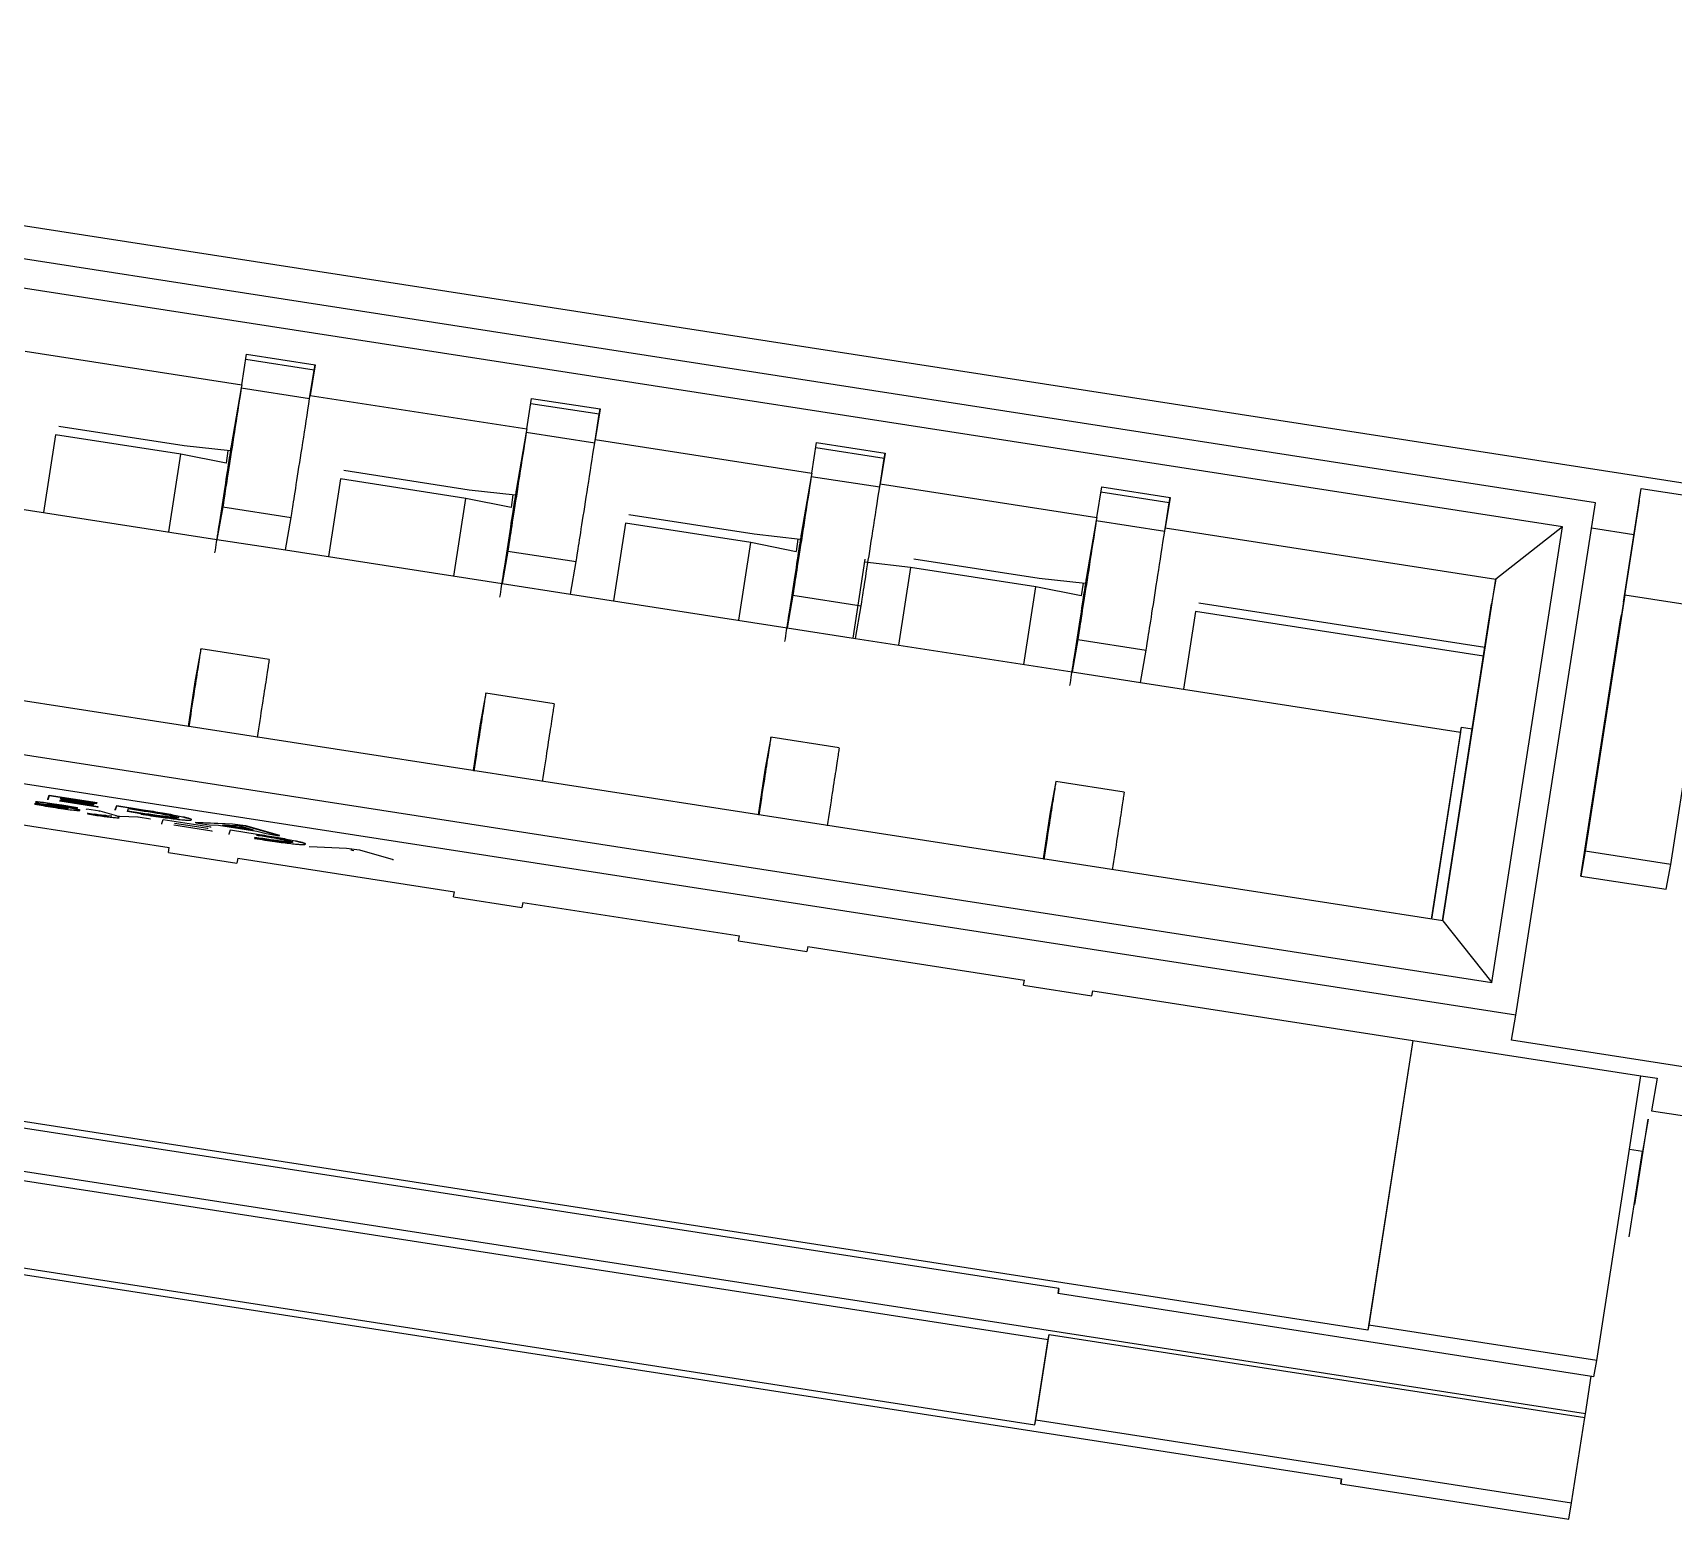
# Model space of a CAD drawing. Header units: millimetres. Extents: x 15 to 2378, y 5 to 1787.
# Drawn here: x 390.794 to 391.363, y 415.806 to 416.322 of the extents above; entities that cross this region are included whole.
import ezdxf

# ---------------------------------------------------------------- set-up
doc = ezdxf.new("R2010")
doc.units = ezdxf.units.MM

msp = doc.modelspace()

# ---------------------------------------------------------------- linework, layer by layer
at = {"color": 7, "linetype": 'Continuous', "lineweight": 25}
for p, q in [((390.35995, 416.32164), (393.25236, 415.87314)), ((391.33614, 416.15869), (390.52977, 416.28372)), ((391.32472, 416.15035), (390.53813, 416.27232)), ((390.79173, 416.21123), (390.86683, 416.19959)), ((390.86683, 416.19959), (390.86849, 416.21021)), ((390.89188, 416.20468), (390.8682, 416.20836)), ((390.86849, 416.21021), (390.89221, 416.20653)), ((390.89035, 416.19481), (390.89188, 416.20468)), ((390.89221, 416.20653), (390.89055, 416.19591)), ((390.89188, 416.20468), (390.89221, 416.20653)), ((390.86664, 416.19849), (390.8631, 416.17842)), ((390.86683, 416.19959), (390.86664, 416.19849)), ((390.86664, 416.19849), (390.89035, 416.19481)), ((390.89035, 416.19481), (390.89055, 416.19591)), ((390.89055, 416.19591), (390.96565, 416.18427)), ((390.96565, 416.18427), (390.96731, 416.19489)), ((390.9907, 416.18936), (390.96702, 416.19303)), ((390.96731, 416.19489), (390.99103, 416.19121)), ((390.99103, 416.19121), (390.98937, 416.18059)), ((390.9907, 416.18936), (390.99103, 416.19121)), ((390.84685, 416.1784), (390.80337, 416.18515)), ((390.96565, 416.18427), (390.96546, 416.18317)), ((390.98917, 416.17949), (390.9907, 416.18936)), ((390.80223, 416.18226), (390.79806, 416.15533)), ((390.84571, 416.17552), (390.80223, 416.18226)), ((390.96546, 416.18317), (390.96192, 416.16309)), ((390.96546, 416.18317), (390.98917, 416.17949)), ((390.98917, 416.17949), (390.98937, 416.18059)), ((390.98937, 416.18059), (391.06447, 416.16894)), ((391.06447, 416.16894), (391.06613, 416.17957)), ((391.06613, 416.17957), (391.08985, 416.17589)), ((390.84154, 416.14859), (390.84571, 416.17552)), ((390.8614, 416.17237), (390.84571, 416.17552)), ((390.86279, 416.17665), (390.84685, 416.1784)), ((390.86202, 416.17673), (390.86135, 416.17238)), ((391.08952, 416.17404), (391.06584, 416.17771)), ((391.08799, 416.16417), (391.08952, 416.17404)), ((391.08985, 416.17589), (391.08819, 416.16526)), ((391.08952, 416.17404), (391.08985, 416.17589)), ((390.94567, 416.16308), (390.90219, 416.16982)), ((391.06428, 416.16784), (391.06074, 416.14777)), ((391.06447, 416.16894), (391.06428, 416.16784)), ((391.06428, 416.16784), (391.08799, 416.16417)), ((390.90105, 416.16694), (390.89688, 416.14)), ((390.94453, 416.1602), (390.90105, 416.16694)), ((390.96161, 416.16132), (390.94567, 416.16308)), ((390.96084, 416.16141), (390.96017, 416.15706)), ((391.08799, 416.16417), (391.08819, 416.16526)), ((391.08819, 416.16526), (391.16329, 416.15362)), ((391.16329, 416.15362), (391.16495, 416.16424)), ((391.18834, 416.15871), (391.16466, 416.16239)), ((391.16495, 416.16424), (391.18867, 416.16056)), ((391.34591, 416.12417), (391.35203, 416.16366)), ((391.35127, 416.15933), (391.35203, 416.16366)), ((391.35203, 416.16366), (391.38168, 416.15907)), ((390.78312, 416.15764), (390.85822, 416.146)), ((390.86021, 416.15727), (390.85822, 416.146)), ((390.86021, 416.15727), (390.88393, 416.15359)), ((390.94036, 416.13326), (390.94453, 416.1602)), ((390.96022, 416.15705), (390.94453, 416.1602)), ((391.18681, 416.14884), (391.18834, 416.15871)), ((391.18867, 416.16056), (391.18701, 416.14994)), ((391.18834, 416.15871), (391.18867, 416.16056)), ((391.30859, 415.98099), (391.33614, 416.15869)), ((391.35127, 416.15933), (391.34515, 416.11984)), ((390.88194, 416.14232), (390.88393, 416.15359)), ((390.99987, 416.15161), (390.9957, 416.12468)), ((391.04335, 416.14487), (390.99987, 416.15161)), ((391.04449, 416.14776), (391.00101, 416.1545)), ((391.16309, 416.15252), (391.15956, 416.13245)), ((391.16329, 416.15362), (391.16309, 416.15252)), ((391.16309, 416.15252), (391.18681, 416.14884)), ((391.30024, 415.99239), (391.32472, 416.15035)), ((391.32472, 416.15035), (391.30164, 416.13217)), ((390.85822, 416.146), (390.88194, 416.14232)), ((391.03918, 416.11794), (391.04335, 416.14487)), ((391.05904, 416.14173), (391.04335, 416.14487)), ((391.06042, 416.146), (391.04449, 416.14776)), ((391.05966, 416.14608), (391.05899, 416.14174)), ((391.18681, 416.14884), (391.18701, 416.14994)), ((391.18701, 416.14994), (391.30164, 416.13217)), ((391.33479, 416.14999), (391.34947, 416.14772)), ((390.88194, 416.14232), (390.95704, 416.13067)), ((390.95903, 416.14194), (390.95704, 416.13067)), ((390.95903, 416.14194), (390.98275, 416.13827)), ((391.07875, 416.11173), (391.08299, 416.13912)), ((391.14331, 416.13244), (391.09983, 416.13918)), ((390.98076, 416.127), (390.98275, 416.13827)), ((391.09869, 416.13629), (391.08283, 416.13804)), ((391.09869, 416.13629), (391.09451, 416.10936)), ((391.14217, 416.12955), (391.09869, 416.13629)), ((391.28327, 416.0137), (390.5362, 416.12954)), ((390.95704, 416.13067), (390.98076, 416.127)), ((391.13799, 416.10262), (391.14217, 416.12955)), ((391.15786, 416.1264), (391.14217, 416.12955)), ((391.15924, 416.13068), (391.14331, 416.13244)), ((391.15848, 416.13076), (391.1578, 416.12641)), ((391.28327, 416.0137), (391.30164, 416.13217)), ((391.30164, 416.13217), (391.30014, 416.1237)), ((390.98076, 416.127), (391.05586, 416.11535)), ((391.05785, 416.12662), (391.05586, 416.11535)), ((391.05785, 416.12662), (391.08156, 416.12294)), ((391.07958, 416.11167), (391.08156, 416.12294)), ((391.29778, 416.10848), (391.19865, 416.12385)), ((391.28309, 416.01373), (391.30014, 416.1237)), ((391.34637, 416.12677), (391.33259, 416.03792)), ((391.34591, 416.12417), (391.34637, 416.12677)), ((391.34637, 416.12677), (391.37601, 416.12218)), ((391.36224, 416.03332), (391.37601, 416.12218)), ((391.19751, 416.12097), (391.19333, 416.09404)), ((391.29732, 416.10549), (391.19751, 416.12097)), ((391.33107, 416.02925), (391.34484, 416.11811)), ((391.34484, 416.11811), (391.34515, 416.11984)), ((390.51364, 416.11436), (391.30024, 415.99239)), ((391.05586, 416.11535), (391.07958, 416.11167)), ((391.07958, 416.11167), (391.15468, 416.10003)), ((391.15667, 416.1113), (391.15468, 416.10003)), ((391.15667, 416.1113), (391.18038, 416.10762)), ((391.30859, 415.98099), (390.50223, 416.10602)), ((390.85257, 416.10797), (390.85057, 416.09664)), ((390.87629, 416.10433), (390.85258, 416.10801)), ((391.1784, 416.09635), (391.18038, 416.10762)), ((391.15468, 416.10003), (391.1784, 416.09635)), ((390.85057, 416.09664), (390.84817, 416.08116)), ((391.1784, 416.09635), (391.28937, 416.07914)), ((390.95139, 416.09265), (390.94939, 416.08131)), ((390.97511, 416.08901), (390.9514, 416.09269)), ((390.94939, 416.08131), (390.94699, 416.06584)), ((391.05021, 416.07732), (391.04821, 416.06599)), ((391.07393, 416.07369), (391.05022, 416.07736)), ((391.28937, 416.07914), (391.27932, 416.01431)), ((391.27936, 416.01431), (391.28968, 416.08088)), ((391.28937, 416.07914), (391.28968, 416.08088)), ((391.28968, 416.08088), (391.29341, 416.0803)), ((391.04821, 416.06599), (391.04581, 416.05052)), ((391.14903, 416.062), (391.14703, 416.05067)), ((391.17275, 416.05836), (391.14903, 416.06204)), ((390.7951, 416.05416), (390.79513, 416.05436)), ((390.79513, 416.05436), (390.79519, 416.05454)), ((390.79519, 416.05454), (390.79516, 416.05434)), ((390.79536, 416.05484), (390.79539, 416.05504)), ((390.79801, 416.05465), (390.79804, 416.05485)), ((390.79951, 416.05421), (390.79954, 416.05441)), ((390.80004, 416.0571), (390.79956, 416.05573)), ((390.79956, 416.05573), (390.7996, 416.05593)), ((390.7996, 416.05593), (390.80007, 416.0573)), ((390.80004, 416.0571), (390.80007, 416.0573)), ((390.8166, 416.05453), (390.80004, 416.0571)), ((390.80007, 416.0573), (390.81663, 416.05473)), ((390.80425, 416.05329), (390.80036, 416.05398)), ((390.80136, 416.05361), (390.80554, 416.05286)), ((390.80175, 416.05321), (390.80178, 416.05341)), ((390.80377, 416.05524), (390.80393, 416.0557)), ((390.81691, 416.0532), (390.80377, 416.05524)), ((390.8038, 416.05544), (390.81694, 416.0534)), ((390.80393, 416.0557), (390.81543, 416.05392)), ((390.80398, 416.05586), (390.80414, 416.0563)), ((390.81548, 416.05407), (390.80398, 416.05586)), ((390.80402, 416.05606), (390.81551, 416.05427)), ((390.80414, 416.0563), (390.81655, 416.05437)), ((390.8044, 416.05374), (390.80443, 416.05393)), ((390.80983, 416.05285), (390.8044, 416.05374)), ((390.80443, 416.05393), (390.80986, 416.05305)), ((390.81543, 416.05392), (390.81548, 416.05407)), ((390.81548, 416.05407), (390.81551, 416.05427)), ((390.81655, 416.05437), (390.8166, 416.05453)), ((390.8166, 416.05453), (390.81663, 416.05473)), ((390.81694, 416.0534), (390.81691, 416.0532)), ((390.82341, 416.05347), (390.82293, 416.0521)), ((390.82296, 416.0523), (390.82344, 416.05367)), ((390.82341, 416.05347), (390.82344, 416.05367)), ((390.83258, 416.05205), (390.82341, 416.05347)), ((390.82344, 416.05367), (390.83261, 416.05224)), ((390.76659, 416.05078), (390.84169, 416.03913)), ((390.80655, 416.05261), (390.80658, 416.05281)), ((390.8094, 416.05236), (390.80943, 416.05255)), ((390.80983, 416.05285), (390.80986, 416.05305)), ((390.81069, 416.05199), (390.81072, 416.05218)), ((390.81303, 416.05237), (390.81306, 416.05257)), ((390.81306, 416.05257), (390.81757, 416.05187)), ((390.81342, 416.05097), (390.81337, 416.05081)), ((390.81337, 416.05081), (390.81596, 416.0504)), ((390.8134, 416.05101), (390.81345, 416.05116)), ((390.8157, 416.05059), (390.81342, 416.05097)), ((390.81686, 416.05304), (390.81691, 416.0532)), ((390.81753, 416.05167), (390.81757, 416.05187)), ((390.81757, 416.05187), (390.82331, 416.0502)), ((390.81987, 416.05009), (390.8199, 416.05029)), ((390.8199, 416.05029), (390.82173, 416.05019)), ((390.82293, 416.0521), (390.82296, 416.0523)), ((390.82328, 416.05), (390.82331, 416.0502)), ((390.82331, 416.0502), (390.82377, 416.05004)), ((390.82437, 416.04983), (390.82385, 416.04983)), ((390.82388, 416.05003), (390.8244, 416.05003)), ((390.82437, 416.04983), (390.8244, 416.05003)), ((390.8244, 416.05003), (390.83093, 416.04979)), ((390.82714, 416.05161), (390.8275, 416.05267)), ((390.83181, 416.05088), (390.82714, 416.05161)), ((390.83184, 416.05108), (390.82717, 416.05181)), ((390.8275, 416.05267), (390.83236, 416.05191)), ((390.83093, 416.04979), (390.8309, 416.0496)), ((390.83093, 416.04979), (390.83511, 416.04914)), ((390.83181, 416.05088), (390.83184, 416.05108)), ((390.83258, 416.05205), (390.83261, 416.05224)), ((390.83507, 416.04895), (390.83511, 416.04914)), ((390.8391, 416.04749), (390.83958, 416.04886)), ((390.83955, 416.04867), (390.83958, 416.04886)), ((390.83958, 416.04886), (390.85614, 416.04629)), ((390.84141, 416.04954), (390.84144, 416.04974)), ((390.84467, 416.04998), (390.8447, 416.05017)), ((390.84499, 416.04941), (390.84502, 416.04961)), ((390.84936, 416.04874), (390.84939, 416.04894)), ((390.85089, 416.04775), (390.85092, 416.04795)), ((390.86362, 416.04723), (390.85089, 416.04775)), ((390.85089, 416.04775), (390.85548, 416.04704)), ((390.85092, 416.04795), (390.86365, 416.04742)), ((391.14703, 416.05067), (391.14463, 416.0352)), ((390.83907, 416.04729), (390.8391, 416.04749)), ((390.84331, 416.047), (390.85645, 416.04496)), ((390.84352, 416.04762), (390.85502, 416.04583)), ((390.85499, 416.04564), (390.85502, 416.04583)), ((390.85548, 416.04704), (390.8587, 416.04694)), ((390.85611, 416.04609), (390.85614, 416.04629)), ((390.85645, 416.04496), (390.85642, 416.04476)), ((390.8587, 416.04694), (390.87209, 416.04486)), ((390.86508, 416.04671), (390.86007, 416.04689)), ((390.86007, 416.04689), (390.87086, 416.04521)), ((390.8693, 416.04566), (390.86175, 416.04683)), ((390.86244, 416.04366), (390.86247, 416.04386)), ((390.86247, 416.04386), (390.86295, 416.04523)), ((390.86292, 416.04504), (390.86295, 416.04523)), ((390.86295, 416.04523), (390.87212, 416.04381)), ((390.86362, 416.04723), (390.86365, 416.04742)), ((390.86805, 416.04654), (390.86362, 416.04723)), ((390.86365, 416.04742), (390.86809, 416.04673)), ((390.86563, 416.04673), (390.86508, 416.04671)), ((390.86563, 416.04673), (390.8662, 416.04654)), ((390.87086, 416.04521), (390.8662, 416.04654)), ((390.86809, 416.04673), (390.86805, 416.04654)), ((390.87982, 416.04326), (390.86805, 416.04654)), ((390.86809, 416.04673), (390.87986, 416.04346)), ((390.87131, 416.04245), (390.87135, 416.04264)), ((390.87209, 416.04486), (390.87524, 416.04397)), ((390.87209, 416.04361), (390.87212, 416.04381)), ((390.87524, 416.04397), (390.87982, 416.04326)), ((390.87982, 416.04326), (390.87986, 416.04346)), ((390.84139, 416.0374), (390.84169, 416.03913)), ((390.84139, 416.0374), (390.86511, 416.03372)), ((390.88092, 416.0411), (390.88095, 416.0413)), ((390.88418, 416.04154), (390.88421, 416.04174)), ((390.8845, 416.04097), (390.88453, 416.04117)), ((390.88887, 416.0403), (390.8889, 416.0405)), ((390.8904, 416.03932), (390.89043, 416.03951)), ((390.89043, 416.03951), (390.90316, 416.03898)), ((390.90313, 416.03879), (390.90316, 416.03898)), ((390.90316, 416.03898), (390.90759, 416.0383)), ((390.90514, 416.03829), (390.90459, 416.03827)), ((390.90514, 416.03829), (390.90571, 416.0381)), ((390.90759, 416.0383), (390.90756, 416.0381)), ((390.90759, 416.0383), (390.91936, 416.03502)), ((391.33259, 416.03792), (391.33107, 416.02925)), ((391.36224, 416.03332), (391.33259, 416.03792)), ((390.86541, 416.03546), (390.86511, 416.03372)), ((390.86541, 416.03546), (390.94051, 416.02381)), ((390.91933, 416.03482), (390.91936, 416.03502)), ((391.36071, 416.02466), (391.36224, 416.03332)), ((391.33107, 416.02925), (391.36071, 416.02466)), ((390.94021, 416.02208), (390.94051, 416.02381)), ((390.94021, 416.02208), (390.96392, 416.0184)), ((390.96423, 416.02013), (390.96392, 416.0184)), ((390.96423, 416.02013), (391.03933, 416.00849)), ((391.28327, 416.0137), (391.30024, 415.99239)), ((391.03903, 416.00676), (391.03933, 416.00849)), ((391.03903, 416.00676), (391.06274, 416.00308)), ((391.06305, 416.00481), (391.06274, 416.00308)), ((391.06305, 416.00481), (391.13815, 415.99317)), ((391.13785, 415.99143), (391.13815, 415.99317)), ((391.13785, 415.99143), (391.16156, 415.98775)), ((391.25723, 415.87182), (390.51747, 415.98653)), ((391.16156, 415.98775), (391.16187, 415.98949)), ((391.16187, 415.98949), (391.27284, 415.97228)), ((391.3327, 415.84281), (390.43483, 415.98203)), ((391.30706, 415.97232), (391.30859, 415.98099)), ((391.27281, 415.97229), (391.25723, 415.87182)), ((391.27284, 415.97228), (391.25754, 415.87356)), ((391.27284, 415.97228), (391.3519, 415.96002)), ((391.39797, 415.95822), (391.30706, 415.97232)), ((391.15012, 415.88621), (390.62382, 415.96782)), ((391.33659, 415.8613), (391.3519, 415.96002)), ((391.3519, 415.96002), (391.35753, 415.95915)), ((391.35753, 415.95915), (391.35554, 415.94788)), ((390.62011, 415.95019), (391.14639, 415.86858)), ((391.35554, 415.94788), (391.39507, 415.94175)), ((391.34981, 415.91538), (391.3544, 415.94499)), ((391.3544, 415.94499), (391.35242, 415.93373)), ((390.50838, 415.93496), (391.24814, 415.82025)), ((391.35242, 415.93373), (391.34793, 415.93442)), ((391.34782, 415.90411), (391.35242, 415.93373)), ((390.61549, 415.92058), (391.1418, 415.83897)), ((391.14982, 415.88447), (391.15012, 415.88621)), ((391.15009, 415.88621), (391.14982, 415.88447)), ((391.3356, 415.85566), (391.14982, 415.88447)), ((391.25754, 415.87356), (391.25723, 415.87182)), ((391.33659, 415.8613), (391.25754, 415.87356)), ((391.1418, 415.83897), (391.14639, 415.86858)), ((391.1421, 415.8407), (391.14669, 415.87032)), ((391.14639, 415.86858), (391.14669, 415.87032)), ((391.14669, 415.87032), (391.33247, 415.84151)), ((391.3356, 415.85566), (391.33659, 415.8613)), ((391.3327, 415.84281), (391.33472, 415.8558)), ((391.1418, 415.83897), (391.1421, 415.8407)), ((391.1421, 415.8407), (391.32788, 415.81189)), ((391.32788, 415.81189), (391.33247, 415.84151)), ((391.33247, 415.84151), (391.3327, 415.84281)), ((391.24783, 415.81852), (391.2481, 415.82026)), ((391.24814, 415.82025), (391.24783, 415.81852)), ((391.24783, 415.81852), (391.32689, 415.80626)), ((391.32689, 415.80626), (391.32788, 415.81189))]:
    msp.add_line(p, q, dxfattribs=at)
for points in [[(390.86664, 416.19849), (390.86583, 416.19329), (390.86422, 416.18289), (390.86212, 416.16943), (390.86061, 416.15973), (390.86034, 416.15809), (390.86021, 416.15727)], [(390.88393, 416.15359), (390.88406, 416.15441), (390.88432, 416.15605), (390.88584, 416.16576), (390.88793, 416.17921), (390.88955, 416.18961), (390.89035, 416.19481)], [(390.96546, 416.18317), (390.96465, 416.17797), (390.96304, 416.16756), (390.96094, 416.15411), (390.95943, 416.14441), (390.95916, 416.14276), (390.95903, 416.14194)], [(390.98275, 416.13827), (390.98288, 416.13909), (390.98314, 416.14073), (390.98466, 416.15043), (390.98675, 416.16389), (390.98837, 416.17429), (390.98917, 416.17949)], [(391.06428, 416.16784), (391.06347, 416.16264), (391.06186, 416.15224), (391.05976, 416.13879), (391.05824, 416.12908), (391.05798, 416.12744), (391.05785, 416.12662)], [(391.08156, 416.12294), (391.0817, 416.12376), (391.08196, 416.1254), (391.08348, 416.13511), (391.08557, 416.14856), (391.08719, 416.15896), (391.08799, 416.16417)], [(391.16309, 416.15252), (391.16229, 416.14732), (391.16067, 416.13692), (391.15858, 416.12346), (391.15706, 416.11376), (391.1568, 416.11212), (391.15667, 416.1113)], [(391.18038, 416.10762), (391.18052, 416.10844), (391.18078, 416.11008), (391.1823, 416.11979), (391.18439, 416.13324), (391.186, 416.14364), (391.18681, 416.14884)], [(390.85257, 416.10797), (390.85254, 416.10776), (390.85248, 416.10733), (390.8516, 416.10156), (390.85024, 416.09275), (390.84903, 416.08492), (390.84843, 416.08101)], [(390.87629, 416.10429), (390.87626, 416.10408), (390.8762, 416.10366), (390.87532, 416.09788), (390.87396, 416.08907), (390.87275, 416.08124), (390.87214, 416.07733)], [(390.95139, 416.09265), (390.95136, 416.09244), (390.9513, 416.09201), (390.95042, 416.08624), (390.94906, 416.07743), (390.94785, 416.0696), (390.94724, 416.06568)], [(390.97511, 416.08897), (390.97508, 416.08876), (390.97502, 416.08833), (390.97413, 416.08256), (390.97278, 416.07375), (390.97157, 416.06592), (390.97096, 416.06201)], [(391.05021, 416.07732), (391.05018, 416.07711), (391.05012, 416.07669), (391.04924, 416.07092), (391.04788, 416.0621), (391.04667, 416.05428), (391.04606, 416.05036)], [(391.07392, 416.07365), (391.0739, 416.07344), (391.07384, 416.07301), (391.07295, 416.06724), (391.0716, 416.05843), (391.07039, 416.0506), (391.06978, 416.04668)], [(391.14903, 416.062), (391.149, 416.06179), (391.14894, 416.06137), (391.14806, 416.05559), (391.1467, 416.04678), (391.14549, 416.03895), (391.14488, 416.03504)], [(391.17274, 416.05832), (391.17271, 416.05811), (391.17266, 416.05769), (391.17177, 416.05191), (391.17042, 416.0431), (391.1692, 416.03528), (391.1686, 416.03136)]]:
    msp.add_open_spline(points, degree=3, dxfattribs=at)
for points, knots in [([(390.8631, 416.17842), (390.86301, 416.17781), (390.86282, 416.17658), (390.86195, 416.17089), (390.86046, 416.16125), (390.85852, 416.14866), (390.85777, 416.14374), (390.85739, 416.14128)], [0, 0, 0, 0, 0.123254, 0.252291, 0.500472, 0.751083, 1, 1, 1, 1]), ([(390.96192, 416.16309), (390.96183, 416.16249), (390.96164, 416.16125), (390.96077, 416.15557), (390.95928, 416.14592), (390.95734, 416.13334), (390.95659, 416.12841), (390.95621, 416.12596)], [0, 0, 0, 0, 0.123254, 0.252291, 0.500472, 0.751083, 1, 1, 1, 1]), ([(391.06074, 416.14777), (391.06065, 416.14717), (391.06046, 416.14593), (391.05959, 416.14025), (391.0581, 416.1306), (391.05616, 416.11802), (391.05541, 416.11309), (391.05503, 416.11064)], [0, 0, 0, 0, 0.123254, 0.252291, 0.500472, 0.751083, 1, 1, 1, 1]), ([(391.15956, 416.13245), (391.15946, 416.13184), (391.15928, 416.13061), (391.15841, 416.12492), (391.15692, 416.11528), (391.15498, 416.10269), (391.15422, 416.09777), (391.15385, 416.09531)], [0, 0, 0, 0, 0.123254, 0.2522907, 0.5004722, 0.7510829, 1, 1, 1, 1]), ([(390.7951, 416.05416), (390.79605, 416.05399), (390.79804, 416.05365), (390.80019, 416.05331), (390.80131, 416.05313)], [0, 0, 0, 0, 0.480856, 1, 1, 1, 1]), ([(390.80175, 416.05321), (390.80059, 416.0534), (390.79822, 416.05378), (390.79619, 416.05415), (390.79516, 416.05434)], [0, 0, 0, 0, 0.491333, 1, 1, 1, 1]), ([(390.79519, 416.05454), (390.79622, 416.05435), (390.79825, 416.05398), (390.80062, 416.0536), (390.80178, 416.05341)], [0, 0, 0, 0, 0.508667, 1, 1, 1, 1]), ([(390.79801, 416.05465), (390.79763, 416.05469), (390.79688, 416.05478), (390.79605, 416.05486), (390.79551, 416.05488), (390.79541, 416.05485), (390.79536, 416.05484)], [0, 0, 0, 0, 0.260716, 0.505601, 0.747573, 1, 1, 1, 1]), ([(390.79536, 416.05484), (390.7954, 416.0548), (390.79548, 416.05473), (390.79613, 416.05458), (390.79645, 416.05451)], [0, 0, 0, 0, 0.515606, 1, 1, 1, 1]), ([(390.79539, 416.05504), (390.79544, 416.05505), (390.79554, 416.05508), (390.79608, 416.05505), (390.79691, 416.05498), (390.79766, 416.05489), (390.79804, 416.05485)], [0, 0, 0, 0, 0.252427, 0.494399, 0.739284, 1, 1, 1, 1]), ([(390.79645, 416.05451), (390.79705, 416.05439), (390.79848, 416.05411), (390.8003, 416.05379), (390.80136, 416.05361)], [0, 0, 0, 0, 0.416156, 1, 1, 1, 1]), ([(390.8044, 416.05374), (390.80322, 416.05392), (390.80097, 416.05426), (390.79897, 416.05452), (390.79801, 416.05465)], [0, 0, 0, 0, 0.521699, 1, 1, 1, 1]), ([(390.79804, 416.05485), (390.799, 416.05472), (390.801, 416.05446), (390.80325, 416.05411), (390.80443, 416.05393)], [0, 0, 0, 0, 0.478301, 1, 1, 1, 1]), ([(390.79951, 416.05421), (390.79954, 416.05422), (390.79958, 416.05423), (390.79984, 416.05422), (390.80024, 416.05418), (390.80059, 416.05414), (390.80077, 416.05412)], [0, 0, 0, 0, 0.250516, 0.491412, 0.736782, 1, 1, 1, 1]), ([(390.80036, 416.05398), (390.80023, 416.05401), (390.79998, 416.05406), (390.79961, 416.05415), (390.79955, 416.05419), (390.79951, 416.05421)], [0, 0, 0, 0, 0.245098, 0.487143, 1, 1, 1, 1]), ([(390.79954, 416.05441), (390.79958, 416.05438), (390.79964, 416.05435), (390.80001, 416.05426), (390.80026, 416.05421), (390.80039, 416.05418)], [0, 0, 0, 0, 0.512857, 0.754902, 1, 1, 1, 1]), ([(390.80077, 416.05412), (390.80124, 416.05405), (390.80224, 416.05392), (390.80336, 416.05375), (390.80396, 416.05366)], [0, 0, 0, 0, 0.465269, 1, 1, 1, 1]), ([(390.80178, 416.05341), (390.80246, 416.05331), (390.80366, 416.05312), (390.80504, 416.05293), (390.80581, 416.05284), (390.80622, 416.0528), (390.80649, 416.05279), (390.80655, 416.0528), (390.80658, 416.05281)], [0, 0, 0, 0, 0.317672, 0.565346, 0.672943, 0.776935, 0.883924, 1, 1, 1, 1]), ([(390.80396, 416.05366), (390.805, 416.05349), (390.80705, 416.05317), (390.80887, 416.05284), (390.80977, 416.05268)], [0, 0, 0, 0, 0.506733, 1, 1, 1, 1]), ([(390.80428, 416.05349), (390.80535, 416.0533), (390.80723, 416.05298), (390.80877, 416.05268), (390.80943, 416.05255)], [0, 0, 0, 0, 0.5711536, 1, 1, 1, 1]), ([(390.80131, 416.05313), (390.80255, 416.05294), (390.80492, 416.05258), (390.80702, 416.0523), (390.80802, 416.05217)], [0, 0, 0, 0, 0.524322, 1, 1, 1, 1]), ([(390.80655, 416.05261), (390.80652, 416.0526), (390.80646, 416.05259), (390.80619, 416.0526), (390.80578, 416.05264), (390.80501, 416.05273), (390.80362, 416.05293), (390.80242, 416.05311), (390.80175, 416.05321)], [0, 0, 0, 0, 0.116074, 0.223061, 0.327052, 0.434646, 0.682322, 1, 1, 1, 1]), ([(390.8094, 416.05236), (390.80874, 416.05248), (390.8072, 416.05278), (390.80532, 416.0531), (390.80425, 416.05329)], [0, 0, 0, 0, 0.428984, 1, 1, 1, 1]), ([(390.80554, 416.05286), (390.80569, 416.05283), (390.80599, 416.05277), (390.8063, 416.0527), (390.80651, 416.05264), (390.80653, 416.05262), (390.80655, 416.05261)], [0, 0, 0, 0, 0.257315, 0.502391, 0.746231, 1, 1, 1, 1]), ([(390.80802, 416.05217), (390.80841, 416.05213), (390.80917, 416.05204), (390.81, 416.05196), (390.81054, 416.05194), (390.81064, 416.05197), (390.81069, 416.05198)], [0, 0, 0, 0, 0.256448, 0.499523, 0.742847, 1, 1, 1, 1]), ([(390.81069, 416.05198), (390.81063, 416.05202), (390.81053, 416.0521), (390.80977, 416.05227), (390.8094, 416.05236)], [0, 0, 0, 0, 0.513212, 1, 1, 1, 1]), ([(390.80943, 416.05255), (390.8098, 416.05247), (390.81056, 416.0523), (390.81067, 416.05222), (390.81072, 416.05218)], [0, 0, 0, 0, 0.486741, 1, 1, 1, 1]), ([(390.81987, 416.05009), (390.81962, 416.05011), (390.81916, 416.05014), (390.81816, 416.05025), (390.81699, 416.0504), (390.81613, 416.05053), (390.8157, 416.05059)], [0, 0, 0, 0, 0.285908, 0.534869, 0.765295, 1, 1, 1, 1]), ([(390.81573, 416.05079), (390.81616, 416.05072), (390.81702, 416.0506), (390.8182, 416.05044), (390.81919, 416.05034), (390.81965, 416.0503), (390.8199, 416.05029)], [0, 0, 0, 0, 0.234705, 0.465131, 0.714092, 1, 1, 1, 1]), ([(390.81596, 416.0504), (390.81682, 416.05027), (390.81855, 416.05001), (390.82089, 416.04971), (390.82285, 416.04952), (390.82376, 416.04946), (390.82426, 416.04944)], [0, 0, 0, 0, 0.218418, 0.441042, 0.695244, 1, 1, 1, 1]), ([(390.83178, 416.05072), (390.83414, 416.05036), (390.83761, 416.04984), (390.84178, 416.04928), (390.84348, 416.04908), (390.84433, 416.04898)], [0, 0, 0, 0, 0.518961, 0.759737, 1, 1, 1, 1]), ([(390.84141, 416.04954), (390.8408, 416.04961), (390.83955, 416.04976), (390.83634, 416.05019), (390.83366, 416.0506), (390.83181, 416.05088)], [0, 0, 0, 0, 0.230348, 0.467327, 1, 1, 1, 1]), ([(390.84144, 416.04974), (390.84083, 416.04981), (390.83958, 416.04996), (390.83638, 416.05039), (390.83369, 416.0508), (390.83184, 416.05108)], [0, 0, 0, 0, 0.230348, 0.467327, 1, 1, 1, 1]), ([(390.83236, 416.05191), (390.83413, 416.05164), (390.8375, 416.0511), (390.84028, 416.05059), (390.8416, 416.05034)], [0, 0, 0, 0, 0.526189, 1, 1, 1, 1]), ([(390.84467, 416.04998), (390.84294, 416.0503), (390.83934, 416.05098), (390.83488, 416.05168), (390.83258, 416.05205)], [0, 0, 0, 0, 0.482426, 1, 1, 1, 1]), ([(390.83261, 416.05224), (390.83492, 416.05188), (390.83937, 416.05118), (390.84297, 416.0505), (390.8447, 416.05017)], [0, 0, 0, 0, 0.517574, 1, 1, 1, 1]), ([(390.84499, 416.04941), (390.84483, 416.04935), (390.84459, 416.04927), (390.84304, 416.04937), (390.84195, 416.04949), (390.84141, 416.04954)], [0, 0, 0, 0, 0.52749, 0.76557, 1, 1, 1, 1]), ([(390.84502, 416.04961), (390.84486, 416.04955), (390.84463, 416.04947), (390.84307, 416.04957), (390.84198, 416.04968), (390.84144, 416.04974)], [0, 0, 0, 0, 0.530919, 0.76797, 1, 1, 1, 1]), ([(390.8416, 416.05034), (390.84213, 416.05024), (390.84321, 416.05002), (390.84473, 416.04965), (390.84488, 416.04951), (390.84499, 416.04941)], [0, 0, 0, 0, 0.2322043, 0.4684296, 1, 1, 1, 1]), ([(390.84433, 416.04898), (390.84508, 416.04889), (390.84659, 416.04873), (390.84878, 416.04857), (390.84912, 416.04867), (390.84935, 416.04874)], [0, 0, 0, 0, 0.243858, 0.484594, 1, 1, 1, 1]), ([(390.84935, 416.04874), (390.84932, 416.04879), (390.84925, 416.0489), (390.84835, 416.04918), (390.84687, 416.04954), (390.84541, 416.04983), (390.84467, 416.04998)], [0, 0, 0, 0, 0.266317, 0.513951, 0.754356, 1, 1, 1, 1]), ([(390.8447, 416.05017), (390.84544, 416.05003), (390.8469, 416.04973), (390.84838, 416.04938), (390.84928, 416.0491), (390.84935, 416.04899), (390.84938, 416.04893)], [0, 0, 0, 0, 0.245644, 0.486049, 0.733683, 1, 1, 1, 1]), ([(390.87128, 416.04229), (390.87365, 416.04193), (390.87712, 416.0414), (390.88129, 416.04084), (390.88299, 416.04064), (390.88384, 416.04054)], [0, 0, 0, 0, 0.518961, 0.759737, 1, 1, 1, 1]), ([(390.88092, 416.0411), (390.88031, 416.04118), (390.87906, 416.04132), (390.87585, 416.04176), (390.87317, 416.04216), (390.87131, 416.04245)], [0, 0, 0, 0, 0.230348, 0.467327, 1, 1, 1, 1]), ([(390.88095, 416.0413), (390.88034, 416.04137), (390.87909, 416.04152), (390.87588, 416.04195), (390.8732, 416.04236), (390.87135, 416.04264)], [0, 0, 0, 0, 0.230348, 0.467327, 1, 1, 1, 1]), ([(390.87187, 416.04348), (390.87364, 416.0432), (390.87701, 416.04267), (390.87979, 416.04215), (390.88111, 416.04191)], [0, 0, 0, 0, 0.526189, 1, 1, 1, 1]), ([(390.88418, 416.04154), (390.88245, 416.04186), (390.87884, 416.04254), (390.87439, 416.04325), (390.87209, 416.04361)], [0, 0, 0, 0, 0.482426, 1, 1, 1, 1]), ([(390.87212, 416.04381), (390.87442, 416.04344), (390.87888, 416.04274), (390.88248, 416.04206), (390.88421, 416.04174)], [0, 0, 0, 0, 0.517574, 1, 1, 1, 1]), ([(390.8845, 416.04097), (390.88434, 416.04091), (390.8841, 416.04083), (390.88255, 416.04093), (390.88146, 416.04105), (390.88092, 416.0411)], [0, 0, 0, 0, 0.52749, 0.76557, 1, 1, 1, 1]), ([(390.88453, 416.04117), (390.88437, 416.04111), (390.88414, 416.04103), (390.88258, 416.04113), (390.88149, 416.04124), (390.88095, 416.0413)], [0, 0, 0, 0, 0.530919, 0.76797, 1, 1, 1, 1]), ([(390.88111, 416.04191), (390.88164, 416.0418), (390.88272, 416.04158), (390.88424, 416.04121), (390.88439, 416.04107), (390.8845, 416.04097)], [0, 0, 0, 0, 0.2322043, 0.4684296, 1, 1, 1, 1]), ([(390.88384, 416.04054), (390.88459, 416.04046), (390.8861, 416.04029), (390.88829, 416.04013), (390.88863, 416.04023), (390.88886, 416.0403)], [0, 0, 0, 0, 0.243858, 0.484594, 1, 1, 1, 1]), ([(390.88886, 416.0403), (390.88883, 416.04035), (390.88876, 416.04046), (390.88786, 416.04074), (390.88638, 416.0411), (390.88492, 416.04139), (390.88418, 416.04154)], [0, 0, 0, 0, 0.266317, 0.513951, 0.754356, 1, 1, 1, 1]), ([(390.88421, 416.04174), (390.88495, 416.04159), (390.88641, 416.0413), (390.88789, 416.04094), (390.88879, 416.04066), (390.88886, 416.04055), (390.88889, 416.0405)], [0, 0, 0, 0, 0.245644, 0.486049, 0.733683, 1, 1, 1, 1])]:
    msp.add_open_spline(points, degree=3, knots=knots, dxfattribs=at)

doc.saveas('drawing.dxf')
